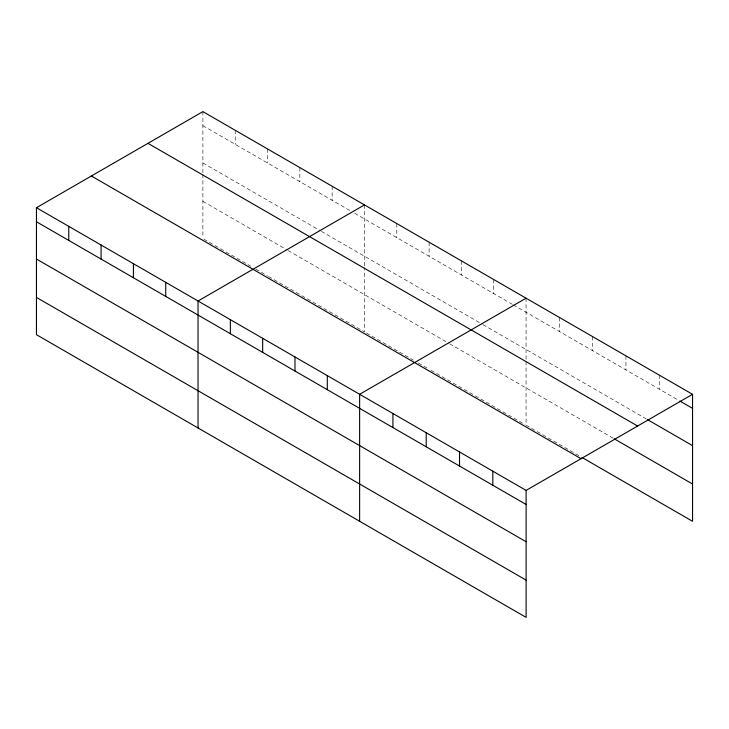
<?xml version="1.0" encoding="UTF-8"?>
<svg xmlns="http://www.w3.org/2000/svg" width="729" height="729" viewBox="0 0 729 729"><rect width="100%" height="100%" fill="white"/><g stroke="black" fill="none" stroke-linecap="round" stroke-linejoin="round"><path stroke-width="0.55" stroke-dasharray="3.65 2.73" d="M202.89 125.67L350.767 211.046M354.686 213.305L512.359 304.339M513.334 304.904L678.836 400.458M202.89 162.931L320.414 230.783M321.389 231.348L481.997 324.077M482.981 324.642L646.523 419.057M202.89 201.322L287.117 249.947M288.092 250.512L448.7 343.241M449.684 343.806L613.226 438.229M203.874 239.158L250.876 266.295M255.779 269.119L267.525 275.908M268.509 276.473L299.847 294.562M301.806 295.692L364.482 331.877L364.482 267.516M366.441 333.007L413.443 360.153M418.346 362.978L429.117 369.193M431.076 370.323L525.09 424.606M578.954 455.707L526.065 425.171L526.065 360.809M659.253 375.089L659.253 389.149M625.956 355.87L625.956 369.922M592.659 336.643L592.659 350.704M559.362 317.425L559.362 331.476M526.065 298.197L526.065 359.679M493.752 279.544L493.752 293.596M461.43 260.882L461.43 274.933M429.117 242.219L429.117 256.28M396.795 223.566L396.795 237.618M364.482 204.904L364.482 266.386M332.16 186.25L332.16 200.302M299.847 167.588L299.847 181.649M267.525 148.935L267.525 162.986M235.212 130.272L235.212 144.333M202.89 111.619L202.89 173.092M202.89 174.222L202.89 237.463"/><path stroke-width="1.09" d="M526.11 541.729L526.11 490.407L36.45 207.71L36.45 334.684L526.11 617.381L526.11 541.729L36.45 259.032M581.888 457.402L692.55 521.29L692.55 394.316L202.89 111.619L36.45 207.71M364.482 204.904L198.033 301.004L198.033 427.978M526.065 298.197L359.625 394.298L359.625 521.262M526.11 490.407L692.55 394.316M679.82 401.023L692.55 408.368M647.498 419.622L692.55 445.638M147.969 143.331L637.62 426.028M614.201 438.794L692.55 484.029M91.38 175.999L581.031 458.696M36.45 221.762L526.11 504.468M36.45 297.423L526.11 580.12M492.813 471.189L492.813 485.241M459.516 451.962L459.516 466.022M426.219 432.744L426.219 446.795M392.922 413.516L392.922 427.568M327.303 375.635L327.303 389.687M294.99 356.973L294.99 371.034M262.668 338.32L262.668 352.371M230.355 319.657L230.355 333.718M165.72 282.342L165.72 296.402M133.398 263.688L133.398 277.74M101.085 245.026L101.085 259.077M68.763 226.373L68.763 240.424"/></g></svg>
